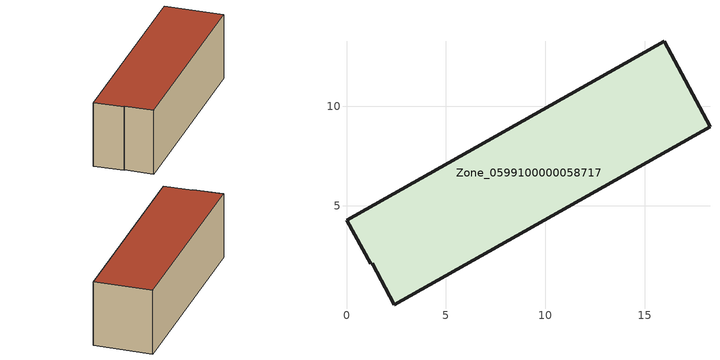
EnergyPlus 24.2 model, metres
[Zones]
Zone_0599100000058717
 floor ground (C_G): 15.98,13.28 18.28,8.99 2.41,0.03 1.28,2.13 1.21,2.08 0,4.27 z0
 wall outside (C_F): 18.28,8.99 15.98,13.28 0,4.27 1.21,2.08 1.28,2.13 2.41,0.03 18.28,8.99 z0:5.42
 roof outside (C_R): 15.98,13.28 0,4.27 1.21,2.08 1.28,2.13 2.41,0.03 18.28,8.99 z5.42
[BUILDING]
Pand.0599100000058717: North Axis=0; Terrain=City; Loads Convergence Tolerance Value=0.04; Temperature Convergence Tolerance Value=0.4; Solar Distribution=FullExterior; Maximum Number of Warmup Days=25; Minimum Number of Warmup Days=1
[Site:Location]
Rotterdam.The.Hague.AP_ZH_NLD Design_Conditions: Latitude=51.96; Longitude=4.45; Time Zone=1; Elevation=-4.5
[SITE:GROUNDTEMPERATURE:BUILDINGSURFACE]
18, 18, 18, 18, 18, 18, 18, 18, 18, 18, 18, 18
[MATERIAL] Thermal Absorptance=0.9; Solar Absorptance=0.7; Visible Absorptance=0.7
Name | Roughness | Thickness | Conductivity | Density | Specific Heat
G.TI.1946 | MediumSmooth | 0.15 | 1 | 540 | 1210
F.TI.1946 | Rough | 0.3 | 0.857143 | 1920 | 840
R.TI.1946 | MediumRough | 0.2 | 0.1 | 1500 | 1000
[CONSTRUCTION]
C_G: G.TI.1946
C_F: F.TI.1946
C_R: R.TI.1946
[ZONE]
Zone_0599100000058717: Type=1; Multiplier=1; Ceiling Height=Autocalculate; Volume=Autocalculate; Floor Area=autocalculate; Part of Total Floor Area=Yes
[ZONEINFILTRATION:DESIGNFLOWRATE]
Infil_Zone_0599100000058717: Zone or ZoneList or Space or SpaceList=Zone_0599100000058717; Schedule=AlwaysOn; Design Flow Rate Calculation Method=Flow/Area; Flow Rate per Floor Area=0.003; Constant Term Coefficient=1; Temperature Term Coefficient=0; Velocity Term Coefficient=0; Velocity Squared Term Coefficient=0
[HVACTEMPLATE:ZONE:IDEALLOADSAIRSYSTEM]
Zone_0599100000058717: Maximum Heating Supply Air Temperature=50; Minimum Cooling Supply Air Temperature=13; Maximum Heating Supply Air Humidity Ratio=0.0156; Minimum Cooling Supply Air Humidity Ratio=0.0077; Heating Limit=NoLimit; Cooling Limit=NoLimit; Dehumidification Control Type=ConstantSensibleHeatRatio; Cooling Sensible Heat Ratio=0.7; Dehumidification Setpoint=60; Humidification Control Type=None; Humidification Setpoint=30; Outdoor Air Method=None; Outdoor Air Flow Rate per Person=0.00944; Outdoor Air Flow Rate per Zone Floor Area=0; Outdoor Air Flow Rate per Zone=0; Demand Controlled Ventilation Type=None; Outdoor Air Economizer Type=NoEconomizer; Heat Recovery Type=None; Sensible Heat Recovery Effectiveness=0.7; Latent Heat Recovery Effectiveness=0.65
[ZONECONTROL:THERMOSTAT]
ThermostatControl_Zone_0599100000058717: Zone or ZoneList=Zone_0599100000058717; Control Type Schedule=DualSetpointControlType; Control 1=Thermostat_Zone_0599100000058717; Temperature Difference Between Cutout And Setpoint=0
[THERMOSTATSETPOINT:DUALSETPOINT]
Thermostat_Zone_0599100000058717: Heating Setpoint Temperature Schedule=HeatingSetpoint_Zone_0599100000058717; Cooling Setpoint Temperature Schedule=CoolingSetpoint_Zone_0599100000058717
[SCHEDULE:COMPACT]
HeatingSetpoint_Zone_0599100000058717: Through: 12/31, For: AllDays, Until: 24:00, 21
CoolingSetpoint_Zone_0599100000058717: Through: 12/31, For: AllDays, Until: 24:00, 24
DualSetpointControlType: Through: 12/31, For: AllDays, Until: 24:00, 4
AlwaysOn: Through: 12/31, For: AllDays, Until: 24:00, 1
